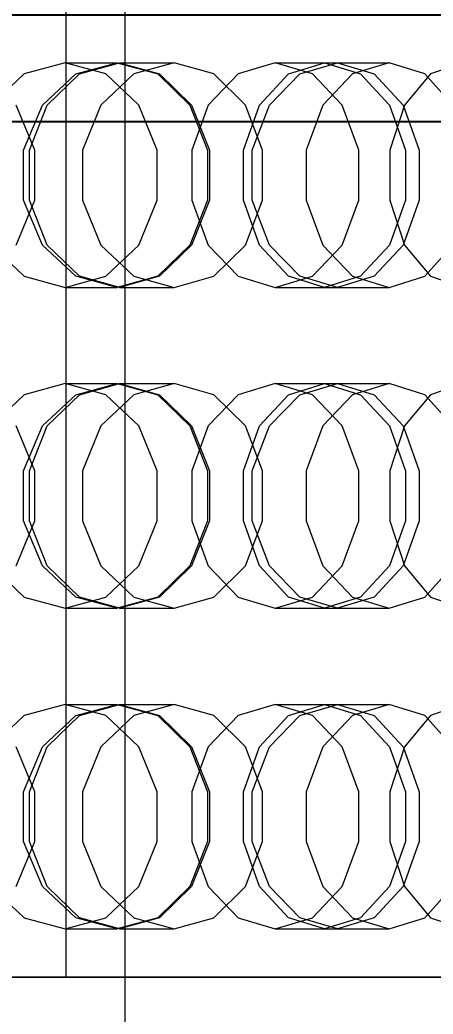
# Model space of a CAD drawing. Header units: millimetres. Extents: x -191664 to 191490, y -197311 to 10263.
# Drawn here: x 26322.6 to 26399.8, y -18166.9 to -17981 of the extents above; entities that cross this region are included whole.
import ezdxf

# ---------------------------------------------------------------- set-up
doc = ezdxf.new("R2010")
doc.units = ezdxf.units.MM
for name, color, linetype, lineweight in [('COTAS_INSTALACION_P', 30, 'Continuous', 0), ('COTAS_USUARIO', 1, 'Continuous', 0), ('superior_briquetadora', 7, 'Continuous', 0), ('superior_C05', 7, 'Continuous', 0)]:
    doc.layers.add(name, color=color, linetype=linetype, lineweight=lineweight)
doc.dimstyles.new('PLANTA_100', dxfattribs={"dimtxt": 250, "dimasz": 150, "dimexe": 150, "dimexo": 80, "dimgap": 100, "dimtad": 1, "dimtih": 1, "dimtoh": 1, "dimdec": 1, "dimdsep": 46, "dimcen": 0.09, "dimclrd": 1, "dimclre": 1, "dimclrt": 1, "dimadec": 0, "dimazin": 0, "dimtfac": 1, "dimtdec": 4, "dimtofl": 0, "dimtmove": 0, "dimatfit": 3, "dimfxl": 1, "dimtolj": 1, "dimtzin": 0, "dimarcsym": 0})

# ---------------------------------------------------------------- blocks, each defined once
blk = doc.blocks.new('*D5')
at = {"layer": 'COTAS_INSTALACION_P', "color": 1, "lineweight": -2, "transparency": 16777216}
for p, q in [((-1000, -18080), (-1000, -25850)), ((60117.12, -18080), (60117.12, -25850)), ((-850, -25700), (59967.12, -25700))]:
    blk.add_line(p, q, dxfattribs=at)
at = {"layer": 'COTAS_INSTALACION_P', "color": 1, "transparency": 16777216}
for points in [[(-850, -25675), (-850, -25725), (-1000, -25700)], [(59967.12, -25675), (59967.12, -25725), (60117.12, -25700)]]:
    blk.add_solid(points, dxfattribs=at)
at = {"layer": 'Defpoints', "color": 0, "transparency": 16777216}
for p in [(-1000, -18000), (60117.12, -18000), (60117.12, -25700)]:
    blk.add_point(p, dxfattribs=at)
blk = doc.blocks.new('*D103')
at = {"layer": 'COTAS_USUARIO', "color": 1, "lineweight": -2, "transparency": 16777216}
for p, q in [((26928.19, -17830), (26928.19, -17680)), ((25808.19, -17980), (27078.19, -17980)), ((25808.19, -18000), (27078.19, -18000)), ((26928.19, -18150), (26928.19, -18300))]:
    blk.add_line(p, q, dxfattribs=at)
at = {"layer": 'COTAS_USUARIO', "color": 1, "transparency": 16777216}
for points in [[(26903.19, -17830), (26953.19, -17830), (26928.19, -17980)], [(26903.19, -18150), (26953.19, -18150), (26928.19, -18000)]]:
    blk.add_solid(points, dxfattribs=at)
at = {"layer": 'Defpoints', "color": 0, "transparency": 16777216}
for p in [(25728.19, -17980), (25728.19, -18000), (26928.19, -18000)]:
    blk.add_point(p, dxfattribs=at)

msp = doc.modelspace()

# ---------------------------------------------------------------- linework, layer by layer
at = {"layer": 'superior_briquetadora', "color": 9, "true_color": 0xb9c3c2}
for p, q in [((26331.19, -18160), (26331.19, -17800)), ((26330.99, -17989), (26323.33, -17991.08)), ((26330.99, -17989), (26340.74, -17989)), ((26338.65, -17991.08), (26330.99, -17989)), ((26333.03, -17991.08), (26340.74, -17989)), ((26333.68, -17991.08), (26341.17, -17989)), ((26340.74, -17989), (26348.34, -17991.08)), ((26341.17, -17989), (26351.42, -17989)), ((26341.17, -17989), (26348.66, -17991.08)), ((26351.42, -17989), (26343.86, -17991.08)), ((26358.85, -17991.08), (26351.42, -17989)), ((26370.31, -17989), (26363.36, -17991.08)), ((26370.31, -17989), (26381.96, -17989)), ((26377.26, -17991.08), (26370.31, -17989)), ((26372.77, -17991.08), (26379.52, -17989)), ((26374.94, -17991.08), (26381.96, -17989)), ((26379.52, -17989), (26391.61, -17989)), ((26379.52, -17989), (26386.27, -17991.08)), ((26381.96, -17989), (26388.84, -17991.08)), ((26391.61, -17989), (26384.78, -17991.08)), ((26398.29, -17991.08), (26391.61, -17989)), ((26405.49, -17989), (26399.37, -17991.08)), ((26323.33, -17991.08), (26317.19, -17996.91)), ((26326.76, -17996.91), (26333.03, -17991.08)), ((26327.67, -17996.91), (26333.68, -17991.08)), ((26343.86, -17991.08), (26337.72, -17996.91)), ((26344.79, -17996.91), (26338.65, -17991.08)), ((26348.34, -17991.08), (26354.36, -17996.91)), ((26348.66, -17991.08), (26354.67, -17996.91)), ((26363.36, -17991.08), (26357.79, -17996.91)), ((26364.72, -17996.91), (26358.85, -17991.08)), ((26367.35, -17996.91), (26372.77, -17991.08)), ((26369.21, -17996.91), (26374.94, -17991.08)), ((26382.83, -17996.91), (26377.26, -17991.08)), ((26384.78, -17991.08), (26379.21, -17996.91)), ((26386.27, -17991.08), (26391.68, -17996.91)), ((26388.84, -17991.08), (26394.25, -17996.91)), ((26399.37, -17991.08), (26394.46, -17996.91)), ((26403.54, -17996.91), (26398.29, -17991.08)), ((26325.37, -18005.33), (26321.85, -17996.91)), ((26323.25, -18005.33), (26326.76, -17996.91)), ((26324.34, -18005.33), (26327.67, -17996.91)), ((26337.72, -17996.91), (26334.28, -18005.33)), ((26348.2, -18005.33), (26344.79, -17996.91)), ((26354.36, -17996.91), (26357.66, -18005.33)), ((26354.67, -17996.91), (26358.01, -18005.33)), ((26357.79, -17996.91), (26354.7, -18005.33)), ((26364.35, -18005.33), (26367.35, -17996.91)), ((26367.95, -18005.33), (26364.72, -17996.91)), ((26366, -18005.33), (26369.21, -17996.91)), ((26379.21, -17996.91), (26376.08, -18005.33)), ((26385.92, -18005.33), (26382.83, -17996.91)), ((26391.68, -17996.91), (26394.69, -18005.33)), ((26394.46, -17996.91), (26391.74, -18005.33)), ((26394.25, -17996.91), (26397.22, -18005.33)), ((26323.25, -18014.67), (26323.25, -18005.33)), ((26324.34, -18014.67), (26324.34, -18005.33)), ((26325.37, -18014.67), (26325.37, -18005.33)), ((26334.28, -18005.33), (26334.28, -18014.67)), ((26348.2, -18014.67), (26348.2, -18005.33)), ((26354.7, -18005.33), (26354.7, -18014.67)), ((26357.66, -18005.33), (26357.66, -18014.67)), ((26358.01, -18005.33), (26358.01, -18014.67)), ((26364.35, -18014.67), (26364.35, -18005.33)), ((26366, -18014.67), (26366, -18005.33)), ((26367.95, -18014.67), (26367.95, -18005.33)), ((26376.08, -18005.33), (26376.08, -18014.67)), ((26385.92, -18014.67), (26385.92, -18005.33)), ((26391.74, -18005.33), (26391.74, -18014.67)), ((26394.69, -18005.33), (26394.69, -18014.67)), ((26397.22, -18005.33), (26397.22, -18014.67)), ((26321.85, -18023.09), (26325.37, -18014.67)), ((26326.76, -18023.09), (26323.25, -18014.67)), ((26327.67, -18023.09), (26324.34, -18014.67)), ((26334.28, -18014.67), (26337.72, -18023.09)), ((26344.79, -18023.09), (26348.2, -18014.67)), ((26357.66, -18014.67), (26354.36, -18023.09)), ((26358.01, -18014.67), (26354.67, -18023.09)), ((26354.7, -18014.67), (26357.79, -18023.09)), ((26367.35, -18023.09), (26364.35, -18014.67)), ((26364.72, -18023.09), (26367.95, -18014.67)), ((26369.21, -18023.09), (26366, -18014.67)), ((26376.08, -18014.67), (26379.21, -18023.09)), ((26382.83, -18023.09), (26385.92, -18014.67)), ((26394.69, -18014.67), (26391.68, -18023.09)), ((26391.74, -18014.67), (26394.46, -18023.09)), ((26397.22, -18014.67), (26394.25, -18023.09)), ((26317.19, -18023.09), (26323.33, -18028.92)), ((26333.03, -18028.92), (26326.76, -18023.09)), ((26333.68, -18028.92), (26327.67, -18023.09)), ((26337.72, -18023.09), (26343.86, -18028.92)), ((26338.65, -18028.92), (26344.79, -18023.09)), ((26354.36, -18023.09), (26348.34, -18028.92)), ((26354.67, -18023.09), (26348.66, -18028.92)), ((26357.79, -18023.09), (26363.36, -18028.92)), ((26358.85, -18028.92), (26364.72, -18023.09)), ((26372.77, -18028.92), (26367.35, -18023.09)), ((26374.94, -18028.92), (26369.21, -18023.09)), ((26377.26, -18028.92), (26382.83, -18023.09)), ((26379.21, -18023.09), (26384.78, -18028.92)), ((26391.68, -18023.09), (26386.27, -18028.92)), ((26394.25, -18023.09), (26388.84, -18028.92)), ((26394.46, -18023.09), (26399.37, -18028.92)), ((26398.29, -18028.92), (26403.54, -18023.09)), ((26323.33, -18028.92), (26330.99, -18031)), ((26330.99, -18031), (26338.65, -18028.92)), ((26340.74, -18031), (26333.03, -18028.92)), ((26341.17, -18031), (26333.68, -18028.92)), ((26348.34, -18028.92), (26340.74, -18031)), ((26348.66, -18028.92), (26341.17, -18031)), ((26343.86, -18028.92), (26351.42, -18031)), ((26351.42, -18031), (26358.85, -18028.92)), ((26363.36, -18028.92), (26370.31, -18031)), ((26370.31, -18031), (26377.26, -18028.92)), ((26379.52, -18031), (26372.77, -18028.92)), ((26381.96, -18031), (26374.94, -18028.92)), ((26386.27, -18028.92), (26379.52, -18031)), ((26388.84, -18028.92), (26381.96, -18031)), ((26384.78, -18028.92), (26391.61, -18031)), ((26391.61, -18031), (26398.29, -18028.92)), ((26399.37, -18028.92), (26405.49, -18031)), ((26330.99, -18031), (26340.74, -18031)), ((26341.17, -18031), (26351.42, -18031)), ((26370.31, -18031), (26381.96, -18031)), ((26379.52, -18031), (26391.61, -18031)), ((26330.99, -18049), (26323.33, -18051.08)), ((26330.99, -18049), (26340.74, -18049)), ((26338.65, -18051.08), (26330.99, -18049)), ((26333.03, -18051.08), (26340.74, -18049)), ((26333.68, -18051.08), (26341.17, -18049)), ((26340.74, -18049), (26348.34, -18051.08)), ((26341.17, -18049), (26351.42, -18049)), ((26341.17, -18049), (26348.66, -18051.08)), ((26351.42, -18049), (26343.86, -18051.08)), ((26358.85, -18051.08), (26351.42, -18049)), ((26370.31, -18049), (26363.36, -18051.08)), ((26370.31, -18049), (26381.96, -18049)), ((26377.26, -18051.08), (26370.31, -18049)), ((26372.77, -18051.08), (26379.52, -18049)), ((26374.94, -18051.08), (26381.96, -18049)), ((26379.52, -18049), (26391.61, -18049)), ((26379.52, -18049), (26386.27, -18051.08)), ((26381.96, -18049), (26388.84, -18051.08)), ((26391.61, -18049), (26384.78, -18051.08)), ((26398.29, -18051.08), (26391.61, -18049)), ((26405.49, -18049), (26399.37, -18051.08)), ((26323.33, -18051.08), (26317.19, -18056.91)), ((26326.76, -18056.91), (26333.03, -18051.08)), ((26327.67, -18056.91), (26333.68, -18051.08)), ((26343.86, -18051.08), (26337.72, -18056.91)), ((26344.79, -18056.91), (26338.65, -18051.08)), ((26348.34, -18051.08), (26354.36, -18056.91)), ((26348.66, -18051.08), (26354.67, -18056.91)), ((26363.36, -18051.08), (26357.79, -18056.91)), ((26364.72, -18056.91), (26358.85, -18051.08)), ((26367.35, -18056.91), (26372.77, -18051.08)), ((26369.21, -18056.91), (26374.94, -18051.08)), ((26382.83, -18056.91), (26377.26, -18051.08)), ((26384.78, -18051.08), (26379.21, -18056.91)), ((26386.27, -18051.08), (26391.68, -18056.91)), ((26388.84, -18051.08), (26394.25, -18056.91)), ((26399.37, -18051.08), (26394.46, -18056.91)), ((26403.54, -18056.91), (26398.29, -18051.08)), ((26325.37, -18065.33), (26321.85, -18056.91)), ((26323.25, -18065.33), (26326.76, -18056.91)), ((26324.34, -18065.33), (26327.67, -18056.91)), ((26337.72, -18056.91), (26334.28, -18065.33)), ((26348.2, -18065.33), (26344.79, -18056.91)), ((26354.36, -18056.91), (26357.66, -18065.33)), ((26354.67, -18056.91), (26358.01, -18065.33)), ((26357.79, -18056.91), (26354.7, -18065.33)), ((26364.35, -18065.33), (26367.35, -18056.91)), ((26367.95, -18065.33), (26364.72, -18056.91)), ((26366, -18065.33), (26369.21, -18056.91)), ((26379.21, -18056.91), (26376.08, -18065.33)), ((26385.92, -18065.33), (26382.83, -18056.91)), ((26391.68, -18056.91), (26394.69, -18065.33)), ((26394.46, -18056.91), (26391.74, -18065.33)), ((26394.25, -18056.91), (26397.22, -18065.33)), ((26323.25, -18074.67), (26323.25, -18065.33)), ((26324.34, -18074.67), (26324.34, -18065.33)), ((26325.37, -18074.67), (26325.37, -18065.33)), ((26334.28, -18065.33), (26334.28, -18074.67)), ((26348.2, -18074.67), (26348.2, -18065.33)), ((26354.7, -18065.33), (26354.7, -18074.67)), ((26357.66, -18065.33), (26357.66, -18074.67)), ((26358.01, -18065.33), (26358.01, -18074.67)), ((26364.35, -18074.67), (26364.35, -18065.33)), ((26366, -18074.67), (26366, -18065.33)), ((26367.95, -18074.67), (26367.95, -18065.33)), ((26376.08, -18065.33), (26376.08, -18074.67)), ((26385.92, -18074.67), (26385.92, -18065.33)), ((26391.74, -18065.33), (26391.74, -18074.67)), ((26394.69, -18065.33), (26394.69, -18074.67)), ((26397.22, -18065.33), (26397.22, -18074.67)), ((26321.85, -18083.09), (26325.37, -18074.67)), ((26326.76, -18083.09), (26323.25, -18074.67)), ((26327.67, -18083.09), (26324.34, -18074.67)), ((26334.28, -18074.67), (26337.72, -18083.09)), ((26344.79, -18083.09), (26348.2, -18074.67)), ((26357.66, -18074.67), (26354.36, -18083.09)), ((26358.01, -18074.67), (26354.67, -18083.09)), ((26354.7, -18074.67), (26357.79, -18083.09)), ((26367.35, -18083.09), (26364.35, -18074.67)), ((26364.72, -18083.09), (26367.95, -18074.67)), ((26369.21, -18083.09), (26366, -18074.67)), ((26376.08, -18074.67), (26379.21, -18083.09)), ((26382.83, -18083.09), (26385.92, -18074.67)), ((26394.69, -18074.67), (26391.68, -18083.09)), ((26391.74, -18074.67), (26394.46, -18083.09)), ((26397.22, -18074.67), (26394.25, -18083.09)), ((26317.19, -18083.09), (26323.33, -18088.92)), ((26333.03, -18088.92), (26326.76, -18083.09)), ((26333.68, -18088.92), (26327.67, -18083.09)), ((26337.72, -18083.09), (26343.86, -18088.92)), ((26338.65, -18088.92), (26344.79, -18083.09)), ((26354.36, -18083.09), (26348.34, -18088.92)), ((26354.67, -18083.09), (26348.66, -18088.92)), ((26357.79, -18083.09), (26363.36, -18088.92)), ((26358.85, -18088.92), (26364.72, -18083.09)), ((26372.77, -18088.92), (26367.35, -18083.09)), ((26374.94, -18088.92), (26369.21, -18083.09)), ((26377.26, -18088.92), (26382.83, -18083.09)), ((26379.21, -18083.09), (26384.78, -18088.92)), ((26391.68, -18083.09), (26386.27, -18088.92)), ((26394.25, -18083.09), (26388.84, -18088.92)), ((26394.46, -18083.09), (26399.37, -18088.92)), ((26398.29, -18088.92), (26403.54, -18083.09)), ((26323.33, -18088.92), (26330.99, -18091)), ((26330.99, -18091), (26338.65, -18088.92)), ((26340.74, -18091), (26333.03, -18088.92)), ((26341.17, -18091), (26333.68, -18088.92)), ((26348.34, -18088.92), (26340.74, -18091)), ((26348.66, -18088.92), (26341.17, -18091)), ((26343.86, -18088.92), (26351.42, -18091)), ((26351.42, -18091), (26358.85, -18088.92)), ((26363.36, -18088.92), (26370.31, -18091)), ((26370.31, -18091), (26377.26, -18088.92)), ((26379.52, -18091), (26372.77, -18088.92)), ((26381.96, -18091), (26374.94, -18088.92)), ((26386.27, -18088.92), (26379.52, -18091)), ((26388.84, -18088.92), (26381.96, -18091)), ((26384.78, -18088.92), (26391.61, -18091)), ((26391.61, -18091), (26398.29, -18088.92)), ((26399.37, -18088.92), (26405.49, -18091)), ((26330.99, -18091), (26340.74, -18091)), ((26341.17, -18091), (26351.42, -18091)), ((26370.31, -18091), (26381.96, -18091)), ((26379.52, -18091), (26391.61, -18091)), ((26330.99, -18109), (26323.33, -18111.08)), ((26330.99, -18109), (26340.74, -18109)), ((26338.65, -18111.08), (26330.99, -18109)), ((26333.03, -18111.08), (26340.74, -18109)), ((26333.68, -18111.08), (26341.17, -18109)), ((26340.74, -18109), (26348.34, -18111.08)), ((26341.17, -18109), (26351.42, -18109)), ((26341.17, -18109), (26348.66, -18111.08)), ((26351.42, -18109), (26343.86, -18111.08)), ((26358.85, -18111.08), (26351.42, -18109)), ((26370.31, -18109), (26363.36, -18111.08)), ((26370.31, -18109), (26381.96, -18109)), ((26377.26, -18111.08), (26370.31, -18109)), ((26372.77, -18111.08), (26379.52, -18109)), ((26374.94, -18111.08), (26381.96, -18109)), ((26379.52, -18109), (26391.61, -18109)), ((26379.52, -18109), (26386.27, -18111.08)), ((26381.96, -18109), (26388.84, -18111.08)), ((26391.61, -18109), (26384.78, -18111.08)), ((26398.29, -18111.08), (26391.61, -18109)), ((26405.49, -18109), (26399.37, -18111.08)), ((26323.33, -18111.08), (26317.19, -18116.91)), ((26326.76, -18116.91), (26333.03, -18111.08)), ((26327.67, -18116.91), (26333.68, -18111.08)), ((26343.86, -18111.08), (26337.72, -18116.91)), ((26344.79, -18116.91), (26338.65, -18111.08)), ((26348.34, -18111.08), (26354.36, -18116.91)), ((26348.66, -18111.08), (26354.67, -18116.91)), ((26363.36, -18111.08), (26357.79, -18116.91)), ((26364.72, -18116.91), (26358.85, -18111.08)), ((26367.35, -18116.91), (26372.77, -18111.08)), ((26369.21, -18116.91), (26374.94, -18111.08)), ((26382.83, -18116.91), (26377.26, -18111.08)), ((26384.78, -18111.08), (26379.21, -18116.91)), ((26386.27, -18111.08), (26391.68, -18116.91)), ((26388.84, -18111.08), (26394.25, -18116.91)), ((26399.37, -18111.08), (26394.46, -18116.91)), ((26403.54, -18116.91), (26398.29, -18111.08)), ((26325.37, -18125.33), (26321.85, -18116.91)), ((26323.25, -18125.33), (26326.76, -18116.91)), ((26324.34, -18125.33), (26327.67, -18116.91)), ((26337.72, -18116.91), (26334.28, -18125.33)), ((26348.2, -18125.33), (26344.79, -18116.91)), ((26354.36, -18116.91), (26357.66, -18125.33)), ((26354.67, -18116.91), (26358.01, -18125.33)), ((26357.79, -18116.91), (26354.7, -18125.33)), ((26364.35, -18125.33), (26367.35, -18116.91)), ((26367.95, -18125.33), (26364.72, -18116.91)), ((26366, -18125.33), (26369.21, -18116.91)), ((26379.21, -18116.91), (26376.08, -18125.33)), ((26385.92, -18125.33), (26382.83, -18116.91)), ((26391.68, -18116.91), (26394.69, -18125.33)), ((26394.46, -18116.91), (26391.74, -18125.33)), ((26394.25, -18116.91), (26397.22, -18125.33)), ((26323.25, -18134.67), (26323.25, -18125.33)), ((26324.34, -18134.67), (26324.34, -18125.33)), ((26325.37, -18134.67), (26325.37, -18125.33)), ((26334.28, -18125.33), (26334.28, -18134.67)), ((26348.2, -18134.67), (26348.2, -18125.33)), ((26354.7, -18125.33), (26354.7, -18134.67)), ((26357.66, -18125.33), (26357.66, -18134.67)), ((26358.01, -18125.33), (26358.01, -18134.67)), ((26364.35, -18134.67), (26364.35, -18125.33)), ((26366, -18134.67), (26366, -18125.33)), ((26367.95, -18134.67), (26367.95, -18125.33)), ((26376.08, -18125.33), (26376.08, -18134.67)), ((26385.92, -18134.67), (26385.92, -18125.33)), ((26391.74, -18125.33), (26391.74, -18134.67)), ((26394.69, -18125.33), (26394.69, -18134.67)), ((26397.22, -18125.33), (26397.22, -18134.67)), ((26321.85, -18143.09), (26325.37, -18134.67)), ((26326.76, -18143.09), (26323.25, -18134.67)), ((26327.67, -18143.09), (26324.34, -18134.67)), ((26334.28, -18134.67), (26337.72, -18143.09)), ((26344.79, -18143.09), (26348.2, -18134.67)), ((26357.66, -18134.67), (26354.36, -18143.09)), ((26358.01, -18134.67), (26354.67, -18143.09)), ((26354.7, -18134.67), (26357.79, -18143.09)), ((26367.35, -18143.09), (26364.35, -18134.67)), ((26364.72, -18143.09), (26367.95, -18134.67)), ((26369.21, -18143.09), (26366, -18134.67)), ((26376.08, -18134.67), (26379.21, -18143.09)), ((26382.83, -18143.09), (26385.92, -18134.67)), ((26394.69, -18134.67), (26391.68, -18143.09)), ((26391.74, -18134.67), (26394.46, -18143.09)), ((26397.22, -18134.67), (26394.25, -18143.09)), ((26317.19, -18143.09), (26323.33, -18148.92)), ((26333.03, -18148.92), (26326.76, -18143.09)), ((26333.68, -18148.92), (26327.67, -18143.09)), ((26337.72, -18143.09), (26343.86, -18148.92)), ((26338.65, -18148.92), (26344.79, -18143.09)), ((26354.36, -18143.09), (26348.34, -18148.92)), ((26354.67, -18143.09), (26348.66, -18148.92)), ((26357.79, -18143.09), (26363.36, -18148.92)), ((26358.85, -18148.92), (26364.72, -18143.09)), ((26372.77, -18148.92), (26367.35, -18143.09)), ((26374.94, -18148.92), (26369.21, -18143.09)), ((26377.26, -18148.92), (26382.83, -18143.09)), ((26379.21, -18143.09), (26384.78, -18148.92)), ((26391.68, -18143.09), (26386.27, -18148.92)), ((26394.25, -18143.09), (26388.84, -18148.92)), ((26394.46, -18143.09), (26399.37, -18148.92)), ((26398.29, -18148.92), (26403.54, -18143.09)), ((26323.33, -18148.92), (26330.99, -18151)), ((26330.99, -18151), (26338.65, -18148.92)), ((26340.74, -18151), (26333.03, -18148.92)), ((26341.17, -18151), (26333.68, -18148.92)), ((26348.34, -18148.92), (26340.74, -18151)), ((26348.66, -18148.92), (26341.17, -18151)), ((26343.86, -18148.92), (26351.42, -18151)), ((26351.42, -18151), (26358.85, -18148.92)), ((26363.36, -18148.92), (26370.31, -18151)), ((26370.31, -18151), (26377.26, -18148.92)), ((26379.52, -18151), (26372.77, -18148.92)), ((26381.96, -18151), (26374.94, -18148.92)), ((26386.27, -18148.92), (26379.52, -18151)), ((26388.84, -18148.92), (26381.96, -18151)), ((26384.78, -18148.92), (26391.61, -18151)), ((26391.61, -18151), (26398.29, -18148.92)), ((26399.37, -18148.92), (26405.49, -18151)), ((26330.99, -18151), (26340.74, -18151)), ((26341.17, -18151), (26351.42, -18151)), ((26370.31, -18151), (26381.96, -18151)), ((26379.52, -18151), (26391.61, -18151)), ((26318, -18160), (26335.15, -18160)), ((26336.2, -18160), (26319.09, -18160)), ((26333.77, -18160), (26331.19, -18160)), ((26331.19, -18160), (26335.46, -18160)), ((26342.79, -18160), (26333.77, -18160)), ((26335.15, -18160), (26351.76, -18160)), ((26335.46, -18160), (26345.92, -18160)), ((26352.78, -18160), (26336.2, -18160)), ((26356.9, -18160), (26342.79, -18160)), ((26345.92, -18160), (26360.98, -18160)), ((26351.76, -18160), (26367.79, -18160)), ((26368.78, -18160), (26352.78, -18160)), ((26373.93, -18160), (26356.9, -18160)), ((26360.98, -18160), (26378.35, -18160)), ((26367.79, -18160), (26383.22, -18160)), ((26384.16, -18160), (26368.78, -18160)), ((26391.3, -18160), (26373.93, -18160)), ((26378.35, -18160), (26395.38, -18160)), ((26383.22, -18160), (26397.98, -18160)), ((26398.88, -18160), (26384.16, -18160)), ((26406.36, -18160), (26391.3, -18160)), ((26395.38, -18160), (26409.48, -18160)), ((26397.98, -18160), (26412.06, -18160)), ((26412.91, -18160), (26398.88, -18160))]:
    msp.add_line(p, q, dxfattribs=at)
at = {"layer": 'superior_C05', "color": 9, "true_color": 0xb9c3c2}
msp.add_line((26342.19, -17750), (26342.19, -18250), dxfattribs=at)

# ---------------------------------------------------------------- dimensions: what is measured, and where the dimension line sits
at = {"layer": 'COTAS_INSTALACION_P'}
dim = msp.add_aligned_dim(p1=(-1000, -18000), p2=(60117.12, -18000), distance=-7700, text='<> P', dimstyle='PLANTA_100', dxfattribs=at)
dim.commit()
dim.dimension.update_dxf_attribs({"geometry": '*D5', "text_midpoint": (29558.56, -25700)})
at = {"layer": 'COTAS_USUARIO'}
dim = msp.add_aligned_dim(p1=(25728.19, -17980), p2=(25728.19, -18000), distance=1200, dimstyle='PLANTA_100', dxfattribs=at)
dim.commit()
dim.dimension.update_dxf_attribs({"geometry": '*D103', "text_midpoint": (26928.19, -17990)})

doc.saveas('drawing.dxf')
